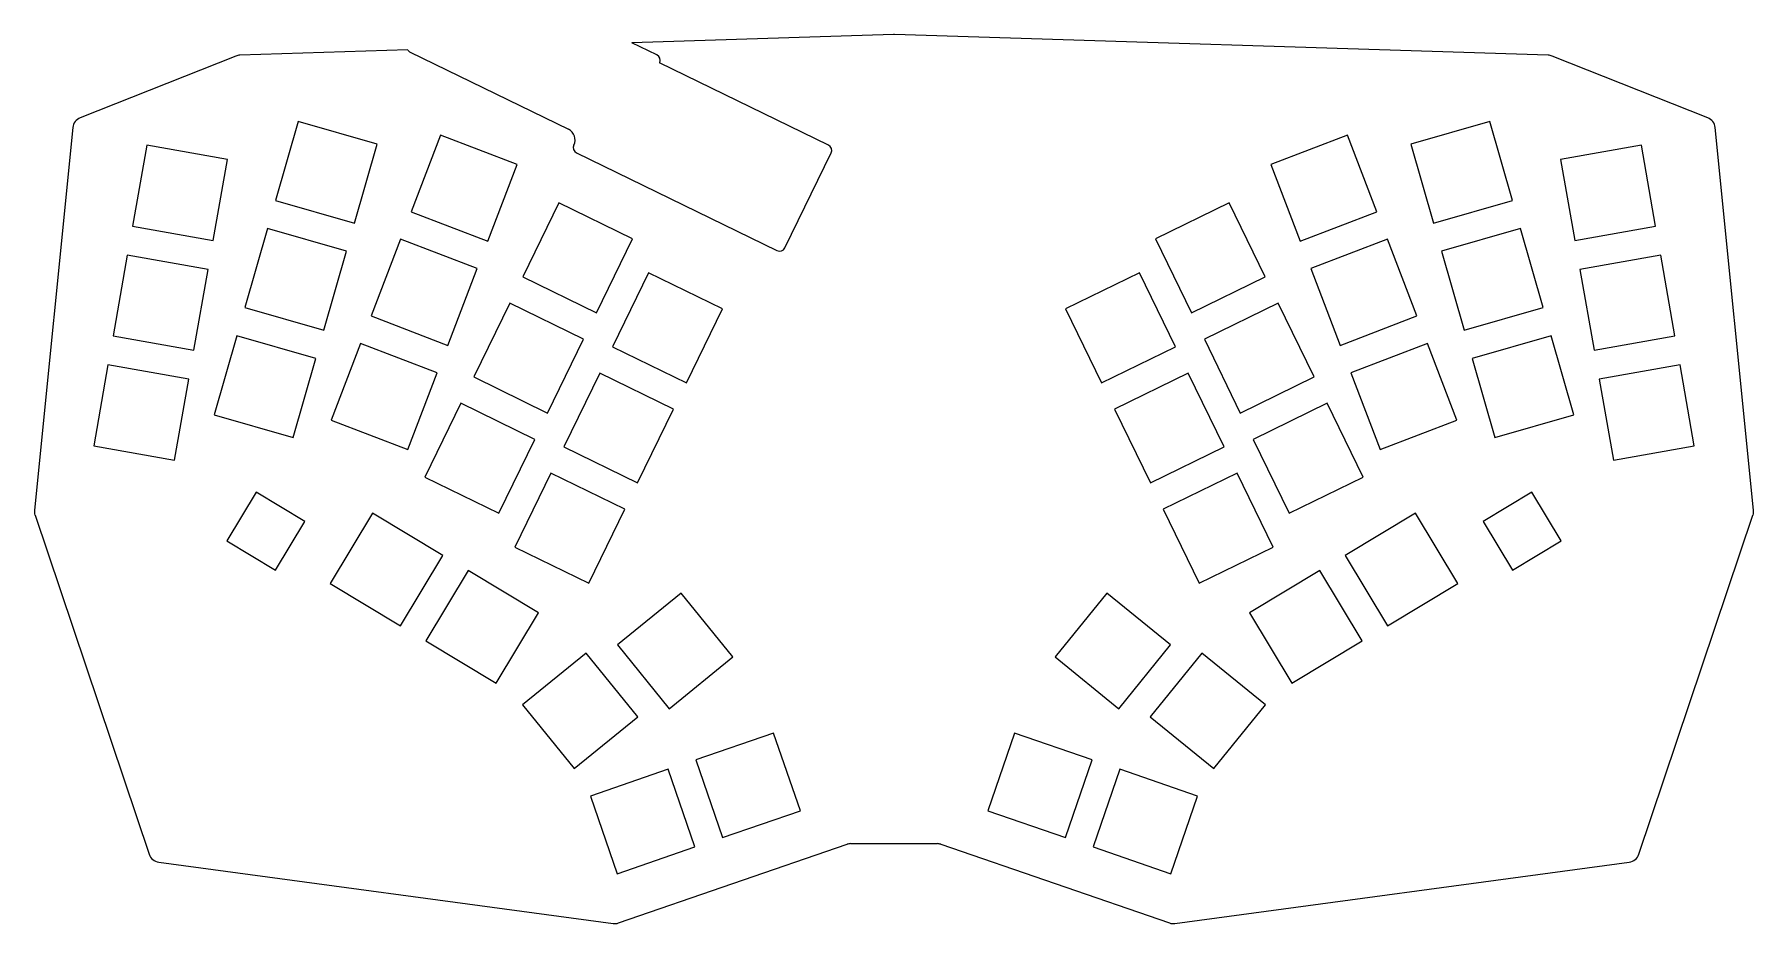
# Model space of a CAD drawing. Header units: millimetres. Extents: x 83 to 376, y -232 to -80.
import ezdxf

# ---------------------------------------------------------------- set-up
doc = ezdxf.new("R2010")
doc.units = ezdxf.units.MM

msp = doc.modelspace()

# ---------------------------------------------------------------- linework, layer by layer
for p, q in [((229.63, -80.39), (185.02, -81.8)), ((189.29, -83.89), (185.02, -81.8)), ((341.18, -83.93), (229.76, -80.39)), ((117.54, -84.07), (90.99, -94.6)), ((146.83, -83.02), (118.21, -83.93)), ((147.25, -83.41), (174.21, -96.56)), ((368.4, -94.6), (341.85, -84.07)), ((218.52, -99.25), (189.75, -85.23)), ((89.74, -96.26), (83.19, -161.47)), ((128.16, -95.22), (124.3, -108.67)), ((141.61, -99.07), (128.16, -95.22)), ((331.23, -95.22), (317.78, -99.07)), ((335.09, -108.67), (331.23, -95.22)), ((376.2, -161.47), (369.65, -96.26)), ((102.32, -99.28), (99.88, -113.06)), ((116.1, -101.71), (102.32, -99.28)), ((137.75, -112.53), (141.61, -99.07)), ((152.4, -97.55), (147.38, -110.62)), ((165.47, -102.57), (152.4, -97.55)), ((306.99, -97.55), (293.92, -102.57)), ((312.01, -110.62), (306.99, -97.55)), ((317.78, -99.07), (321.63, -112.53)), ((357.07, -99.28), (343.29, -101.71)), ((359.5, -113.06), (357.07, -99.28)), ((113.67, -115.49), (116.1, -101.71)), ((175.59, -100.57), (209.75, -117.23)), ((211.09, -116.77), (218.98, -100.59)), ((343.29, -101.71), (345.72, -115.49)), ((160.45, -115.64), (165.47, -102.57)), ((293.92, -102.57), (298.94, -115.64)), ((124.3, -108.67), (137.75, -112.53)), ((147.38, -110.62), (160.45, -115.64)), ((172.55, -109.1), (166.41, -121.68)), ((185.13, -115.24), (172.55, -109.1)), ((286.84, -109.1), (274.26, -115.24)), ((292.98, -121.68), (286.84, -109.1)), ((298.94, -115.64), (312.01, -110.62)), ((321.63, -112.53), (335.09, -108.67)), ((99.88, -113.06), (113.67, -115.49)), ((122.92, -113.48), (119.06, -126.94)), ((136.38, -117.34), (122.92, -113.48)), ((336.47, -113.48), (323.01, -117.34)), ((340.33, -126.94), (336.47, -113.48)), ((345.72, -115.49), (359.5, -113.06)), ((145.59, -115.29), (140.57, -128.36)), ((158.66, -120.3), (145.59, -115.29)), ((178.99, -127.82), (185.13, -115.24)), ((274.26, -115.24), (280.39, -127.82)), ((313.8, -115.29), (300.73, -120.3)), ((318.82, -128.36), (313.8, -115.29)), ((99.02, -117.99), (96.59, -131.77)), ((112.8, -120.42), (99.02, -117.99)), ((132.52, -130.8), (136.38, -117.34)), ((323.01, -117.34), (326.87, -130.8)), ((360.37, -117.99), (346.59, -120.42)), ((362.8, -131.77), (360.37, -117.99)), ((110.37, -134.2), (112.8, -120.42)), ((153.64, -133.37), (158.66, -120.3)), ((166.41, -121.68), (178.99, -127.82)), ((187.87, -121.02), (181.73, -133.61)), ((200.45, -127.16), (187.87, -121.02)), ((271.52, -121.02), (258.93, -127.16)), ((277.65, -133.61), (271.52, -121.02)), ((280.39, -127.82), (292.98, -121.68)), ((300.73, -120.3), (305.74, -133.37)), ((346.59, -120.42), (349.02, -134.2)), ((119.06, -126.94), (132.52, -130.8)), ((140.57, -128.36), (153.64, -133.37)), ((164.22, -126.18), (158.08, -138.76)), ((176.8, -132.31), (164.22, -126.18)), ((194.32, -139.74), (200.45, -127.16)), ((258.93, -127.16), (265.07, -139.74)), ((295.17, -126.18), (282.59, -132.31)), ((301.31, -138.76), (295.17, -126.18)), ((305.74, -133.37), (318.82, -128.36)), ((326.87, -130.8), (340.33, -126.94)), ((96.59, -131.77), (110.37, -134.2)), ((117.68, -131.74), (113.82, -145.2)), ((131.14, -135.6), (117.68, -131.74)), ((341.71, -131.74), (328.25, -135.6)), ((345.57, -145.2), (341.71, -131.74)), ((349.02, -134.2), (362.8, -131.77)), ((138.78, -133.03), (133.76, -146.1)), ((151.85, -138.04), (138.78, -133.03)), ((170.66, -144.9), (176.8, -132.31)), ((181.73, -133.61), (194.32, -139.74)), ((265.07, -139.74), (277.65, -133.61)), ((282.59, -132.31), (288.72, -144.9)), ((320.61, -133.03), (307.54, -138.04)), ((325.62, -146.1), (320.61, -133.03)), ((95.72, -136.7), (93.29, -150.49)), ((109.5, -139.13), (95.72, -136.7)), ((127.28, -149.06), (131.14, -135.6)), ((328.25, -135.6), (332.11, -149.06)), ((363.67, -136.7), (349.88, -139.13)), ((366.1, -150.49), (363.67, -136.7)), ((107.07, -152.92), (109.5, -139.13)), ((146.83, -151.11), (151.85, -138.04)), ((158.08, -138.76), (170.66, -144.9)), ((179.54, -138.1), (173.41, -150.68)), ((192.13, -144.24), (179.54, -138.1)), ((279.85, -138.1), (267.26, -144.24)), ((285.98, -150.68), (279.85, -138.1)), ((288.72, -144.9), (301.31, -138.76)), ((307.54, -138.04), (312.55, -151.11)), ((349.88, -139.13), (352.32, -152.92)), ((155.89, -143.25), (149.75, -155.84)), ((168.47, -149.39), (155.89, -143.25)), ((303.5, -143.25), (290.92, -149.39)), ((309.64, -155.84), (303.5, -143.25)), ((113.82, -145.2), (127.28, -149.06)), ((133.76, -146.1), (146.83, -151.11)), ((185.99, -156.82), (192.13, -144.24)), ((267.26, -144.24), (273.4, -156.82)), ((312.55, -151.11), (325.62, -146.1)), ((332.11, -149.06), (345.57, -145.2)), ((162.34, -161.97), (168.47, -149.39)), ((290.92, -149.39), (297.05, -161.97)), ((93.29, -150.49), (107.07, -152.92)), ((173.41, -150.68), (185.99, -156.82)), ((273.4, -156.82), (285.98, -150.68)), ((352.32, -152.92), (366.1, -150.49)), ((171.21, -155.18), (165.08, -167.76)), ((183.8, -161.31), (171.21, -155.18)), ((288.18, -155.18), (275.59, -161.31)), ((294.31, -167.76), (288.18, -155.18)), ((149.75, -155.84), (162.34, -161.97)), ((297.05, -161.97), (309.64, -155.84)), ((120.96, -158.37), (115.97, -166.68)), ((129.28, -163.36), (120.96, -158.37)), ((338.43, -158.37), (330.11, -163.36)), ((343.42, -166.68), (338.43, -158.37)), ((83.29, -162.31), (102.75, -220.1)), ((124.28, -171.68), (129.28, -163.36)), ((140.8, -161.95), (133.59, -173.95)), ((152.8, -169.16), (140.8, -161.95)), ((177.66, -173.9), (183.8, -161.31)), ((275.59, -161.31), (281.73, -173.9)), ((318.58, -161.95), (306.58, -169.16)), ((325.8, -173.95), (318.58, -161.95)), ((330.11, -163.36), (335.11, -171.68)), ((356.64, -220.1), (376.1, -162.31)), ((115.97, -166.68), (124.28, -171.68)), ((335.11, -171.68), (343.42, -166.68)), ((145.59, -181.16), (152.8, -169.16)), ((165.08, -167.76), (177.66, -173.9)), ((281.73, -173.9), (294.31, -167.76)), ((306.58, -169.16), (313.79, -181.16)), ((157.09, -171.73), (149.88, -183.73)), ((169.09, -178.94), (157.09, -171.73)), ((302.3, -171.73), (290.3, -178.94)), ((309.51, -183.73), (302.3, -171.73)), ((133.59, -173.95), (145.59, -181.16)), ((193.43, -175.59), (182.55, -184.41)), ((202.24, -186.47), (193.43, -175.59)), ((265.96, -175.59), (257.15, -186.47)), ((276.84, -184.41), (265.96, -175.59)), ((313.79, -181.16), (325.8, -173.95)), ((161.88, -190.94), (169.09, -178.94)), ((290.3, -178.94), (297.51, -190.94)), ((149.88, -183.73), (161.88, -190.94)), ((182.55, -184.41), (191.36, -195.29)), ((268.03, -195.29), (276.84, -184.41)), ((297.51, -190.94), (309.51, -183.73)), ((177.25, -185.8), (166.37, -194.61)), ((186.06, -196.68), (177.25, -185.8)), ((191.36, -195.29), (202.24, -186.47)), ((257.15, -186.47), (268.03, -195.29)), ((282.14, -185.8), (273.33, -196.68)), ((293.02, -194.61), (282.14, -185.8)), ((166.37, -194.61), (175.18, -205.49)), ((284.21, -205.49), (293.02, -194.61)), ((175.18, -205.49), (186.06, -196.68)), ((273.33, -196.68), (284.21, -205.49)), ((209.17, -199.43), (195.93, -203.99)), ((213.73, -212.67), (209.17, -199.43)), ((250.22, -199.43), (245.66, -212.67)), ((263.46, -203.99), (250.22, -199.43)), ((195.93, -203.99), (200.49, -217.22)), ((258.9, -217.22), (263.46, -203.99)), ((191.2, -205.61), (177.97, -210.17)), ((195.76, -218.85), (191.2, -205.61)), ((268.18, -205.61), (263.63, -218.85)), ((281.42, -210.17), (268.18, -205.61)), ((177.97, -210.17), (182.53, -223.41)), ((276.86, -223.41), (281.42, -210.17)), ((200.49, -217.22), (213.73, -212.67)), ((245.66, -212.67), (258.9, -217.22)), ((182.53, -223.41), (195.76, -218.85)), ((182.74, -231.8), (221.69, -218.38)), ((222.34, -218.28), (237.04, -218.28)), ((237.7, -218.38), (276.65, -231.8)), ((263.63, -218.85), (276.86, -223.41)), ((104.37, -221.45), (181.82, -231.89)), ((277.57, -231.89), (355.01, -221.45))]:
    msp.add_line(p, q)
for centre, radius, start, end in [((229.69, -82.39), 2, 88.1789, 91.8211), ((118.27, -85.93), 2, 91.8211, 111.6355), ((147.69, -82.51), 1, 210.6504, 244), ((188.86, -84.79), 1, 334, 64), ((341.11, -85.93), 2, 68.3645, 88.1789), ((91.73, -96.46), 2, 111.6355, 174.2688), ((173.34, -98.36), 2, 334, 64), ((367.66, -96.46), 2, 5.7312, 68.3645), ((176.03, -99.67), 1, 154, 244), ((218.08, -100.15), 1, 334, 64), ((210.19, -116.33), 1, 244, 334), ((85.18, -161.67), 2, 174.2688, 198.6087), ((374.21, -161.67), 2, 341.3913, 5.7312), ((222.34, -220.28), 2, 90, 109), ((237.04, -220.28), 2, 71, 90), ((104.64, -219.46), 2, 198.6087, 262.3221), ((354.75, -219.46), 2, 277.6779, 341.3913), ((182.09, -229.91), 2, 262.3221, 289), ((277.3, -229.91), 2, 251, 277.6779)]:
    msp.add_arc(centre, radius, start, end)

doc.saveas('drawing.dxf')
